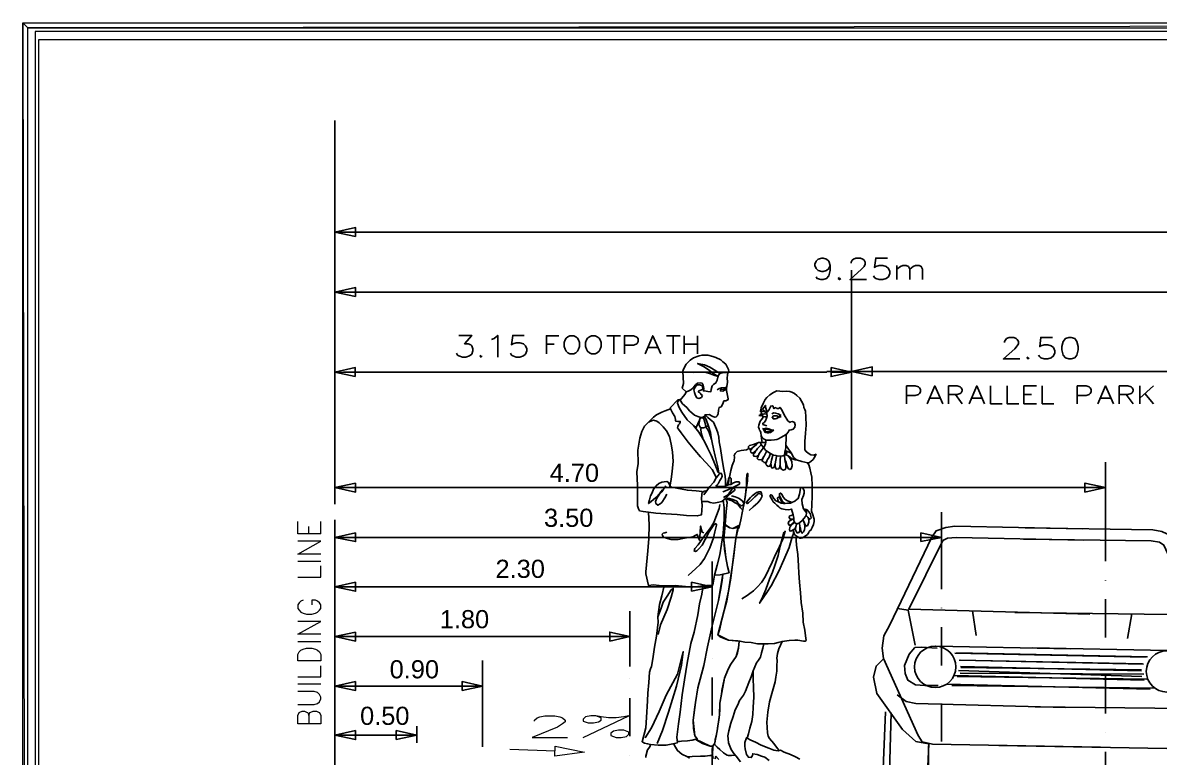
# Model space of a CAD drawing. Header units: inches. Extents: x 11 to 850, y 10 to 598.
# Drawn here: x 11.3 to 241.6, y 449.1 to 597.9 of the extents above; entities that cross this region are included whole.
import ezdxf

# ---------------------------------------------------------------- set-up
doc = ezdxf.new("R2010")
doc.units = ezdxf.units.IN
doc.header["$MEASUREMENT"] = 0
doc.layers.add('PDF_Geometry', color=7, linetype='Continuous')
doc.layers.add('PDF_Text', color=7, linetype='Continuous')
doc.styles.add('PDF Arial', font='arial.ttf')

msp = doc.modelspace()

# ---------------------------------------------------------------- linework, layer by layer
at = {"layer": 'PDF_Geometry', "lineweight": 0}
for points in [[(849.77, 597.95), (12.36, 596.91), (11.32, 597.95), (849.77, 597.95)], [(12.36, 596.91), (11.32, 597.95), (12.36, 11.19), (12.36, 596.91)], [(11.32, 597.95), (12.36, 11.19), (11.32, 10.15), (11.32, 597.95)], [(848.73, 596.91), (849.77, 597.95), (12.36, 596.91), (848.73, 596.91)], [(743.17, 150.35), (743.17, 596.19), (13.86, 596.19), (13.86, 12.88)], [(14.51, 304.11), (742.33, 304.11), (742.33, 594.5), (14.51, 594.5), (14.51, 304.11)], [(175.15, 528.1), (175.15, 527.19), (179.31, 527.19), (175.15, 528.1)], [(183.47, 528.23), (179.31, 527.32), (183.47, 527.32), (183.47, 528.23)], [(175.15, 527.19), (179.31, 527.19), (175.15, 526.28), (175.15, 527.19)], [(179.31, 527.32), (183.47, 527.32), (183.47, 526.41), (179.31, 527.32)], [(119.22, 451.42), (125.2, 450.19), (119.15, 449.4), (119.22, 451.42)]]:
    msp.add_lwpolyline(points, dxfattribs=at)
at = {"layer": 'PDF_Geometry', "lineweight": 25}
for points in [[(74.6, 543.77), (74.6, 578.11)], [(78.77, 554.63), (74.6, 555.54), (78.77, 556.45), (78.77, 554.63)], [(74.6, 555.54), (682.75, 555.54)], [(174.95, 548.78), (174.69, 548.19), (174.24, 547.74), (173.52, 547.54), (173.26, 547.54), (172.55, 547.74), (172.09, 548.19), (171.83, 548.78), (171.83, 549.04), (172.09, 549.62), (172.55, 550.08), (173.26, 550.28), (173.52, 550.28), (174.24, 550.08), (174.69, 549.62), (174.95, 548.78), (174.95, 547.74), (174.69, 546.7), (174.24, 546.11), (173.52, 545.92), (173.07, 545.92), (172.35, 546.11), (172.09, 546.5)], [(179.18, 549.23), (179.18, 549.43), (179.44, 549.82), (179.7, 550.08), (180.16, 550.28), (181.13, 550.28), (181.59, 550.08), (181.85, 549.82), (182.04, 549.43), (182.04, 549.04), (181.85, 548.58), (181.33, 548), (178.99, 545.92), (182.3, 545.92)], [(186.59, 550.28), (184.19, 550.28), (183.93, 548.39), (184.19, 548.58), (184.9, 548.78), (185.62, 548.78), (186.33, 548.58), (186.79, 548.19), (187.05, 547.54), (187.05, 547.15), (186.79, 546.5), (186.33, 546.11), (185.62, 545.92), (184.9, 545.92), (184.19, 546.11), (183.93, 546.31), (183.73, 546.7)], [(188.48, 545.92), (188.48, 548.78)], [(188.48, 548), (189.2, 548.58), (189.65, 548.78), (190.37, 548.78), (190.82, 548.58), (191.08, 548), (191.08, 545.92)], [(191.08, 548), (191.8, 548.58), (192.25, 548.78), (192.97, 548.78), (193.42, 548.58), (193.68, 548), (193.68, 545.92)], [(176.84, 546.31), (176.58, 546.11), (176.84, 545.92), (177.1, 546.11)], [(179.25, 547.8), (179.25, 507.48)], [(78.77, 542.47), (74.6, 543.38), (78.77, 544.29), (78.77, 542.47)], [(74.6, 500.39), (74.6, 543.77)], [(74.6, 543.38), (378.65, 543.38)], [(179.25, 542.28), (179.25, 518.99)], [(99.71, 534.6), (102.31, 534.6), (100.88, 532.91), (101.59, 532.91), (102.11, 532.72), (102.31, 532.52), (102.57, 531.87), (102.57, 531.48), (102.31, 530.83), (101.85, 530.44), (101.14, 530.18), (100.42, 530.18), (99.71, 530.44), (99.45, 530.63), (99.25, 531.02)], [(106.34, 533.76), (106.86, 533.95), (107.58, 534.6), (107.58, 530.18)], [(112.97, 534.6), (110.63, 534.6), (110.37, 532.72), (110.63, 532.91), (111.35, 533.11), (112.06, 533.11), (112.78, 532.91), (113.23, 532.52), (113.49, 531.87), (113.49, 531.48), (113.23, 530.83), (112.78, 530.44), (112.06, 530.18), (111.35, 530.18), (110.63, 530.44), (110.37, 530.63), (110.18, 531.02)], [(117.46, 530.89), (117.46, 534.54), (120, 534.54)], [(122.21, 534.54), (121.82, 534.34), (121.43, 534.02), (121.23, 533.69), (121.04, 533.17), (121.04, 532.33), (121.23, 531.81), (121.43, 531.41), (121.82, 531.09), (122.21, 530.89), (122.99, 530.89), (123.38, 531.09), (123.77, 531.41), (123.97, 531.81), (124.16, 532.33), (124.16, 533.17), (123.97, 533.69), (123.77, 534.02), (123.38, 534.34), (122.99, 534.54), (122.21, 534.54)], [(126.57, 534.54), (126.18, 534.34), (125.79, 534.02), (125.59, 533.69), (125.4, 533.17), (125.4, 532.33), (125.59, 531.81), (125.79, 531.41), (126.18, 531.09), (126.57, 530.89), (127.35, 530.89), (127.74, 531.09), (128.13, 531.41), (128.32, 531.81), (128.52, 532.33), (128.52, 533.17), (128.32, 533.69), (128.13, 534.02), (127.74, 534.34), (127.35, 534.54), (126.57, 534.54)], [(129.69, 534.54), (132.49, 534.54)], [(131.12, 534.54), (131.12, 530.89)], [(133.27, 530.89), (133.27, 534.54), (135.09, 534.54), (135.67, 534.34), (135.87, 534.21), (136.06, 533.89), (136.06, 533.37), (135.87, 532.98), (135.67, 532.85), (135.09, 532.65), (133.27, 532.65)], [(137.43, 530.89), (138.99, 534.54), (140.61, 530.89)], [(141.79, 534.54), (144.58, 534.54)], [(143.15, 534.54), (143.15, 530.89)], [(145.36, 530.89), (145.36, 534.54)], [(148.09, 534.54), (148.09, 530.89)], [(117.46, 532.85), (119.02, 532.85)], [(138.01, 532.13), (140.03, 532.13)], [(145.36, 532.85), (148.09, 532.85)], [(210.27, 533.17), (210.27, 533.37), (210.53, 533.76), (210.72, 533.95), (211.24, 534.21), (212.15, 534.21), (212.67, 533.95), (212.87, 533.76), (213.13, 533.37), (213.13, 532.91), (212.87, 532.52), (212.41, 531.87), (210.07, 529.85), (213.39, 529.85)], [(220.02, 534.21), (217.62, 534.21), (217.42, 532.33), (217.62, 532.52), (218.33, 532.72), (219.05, 532.72), (219.76, 532.52), (220.22, 532.13), (220.48, 531.48), (220.48, 531.09), (220.22, 530.44), (219.76, 530.05), (219.05, 529.85), (218.33, 529.85), (217.62, 530.05), (217.42, 530.24), (217.16, 530.63)], [(223.34, 534.21), (222.62, 533.95), (222.17, 533.37), (221.91, 532.33), (221.91, 531.67), (222.17, 530.63), (222.62, 530.05), (223.34, 529.85), (223.8, 529.85), (224.51, 530.05), (224.97, 530.63), (225.23, 531.67), (225.23, 532.33), (224.97, 533.37), (224.51, 533.95), (223.8, 534.21), (223.34, 534.21)], [(104.19, 530.63), (104, 530.44), (104.19, 530.18), (104.45, 530.44)], [(215.02, 530.24), (214.82, 530.05), (215.02, 529.85), (215.28, 530.05)], [(74.6, 525.69), (74.6, 529.07)], [(78.7, 526.28), (74.6, 527.19), (78.7, 528.1), (78.7, 526.28)], [(175.15, 528.1), (179.31, 527.19), (175.15, 526.28), (175.15, 528.1)], [(179.31, 525.69), (179.31, 529.14)], [(183.47, 526.41), (179.31, 527.32), (183.47, 528.23), (183.47, 526.41)], [(74.6, 525.5), (74.6, 525.37)], [(76.36, 527.19), (174.3, 527.19)], [(174.3, 527.32), (257.35, 527.32)], [(179.31, 525.5), (179.31, 525.37)], [(190.43, 520.75), (190.43, 524.39), (192.19, 524.39), (192.84, 524.2), (193.03, 524), (193.23, 523.68), (193.23, 523.16), (193.03, 522.83), (192.84, 522.63), (192.19, 522.44), (190.43, 522.44)], [(194.59, 520.75), (196.16, 524.39), (197.78, 520.75)], [(198.95, 520.75), (198.95, 524.39), (200.71, 524.39), (201.29, 524.2), (201.49, 524), (201.68, 523.68), (201.68, 523.35), (201.49, 522.96), (201.29, 522.83), (200.71, 522.63), (198.95, 522.63)], [(203.11, 520.75), (204.67, 524.39), (206.24, 520.75)], [(207.47, 524.39), (207.47, 520.75), (209.81, 520.75)], [(210.79, 524.39), (210.79, 520.75), (213.19, 520.75)], [(214.17, 520.75), (214.17, 524.39), (216.77, 524.39)], [(217.94, 524.39), (217.94, 520.75), (220.28, 520.75)], [(225.03, 520.75), (225.03, 524.39), (226.85, 524.39), (227.44, 524.2), (227.63, 524), (227.83, 523.68), (227.83, 523.16), (227.63, 522.83), (227.44, 522.63), (226.85, 522.44), (225.03, 522.44)], [(229.19, 520.75), (230.75, 524.39), (232.38, 520.75)], [(233.55, 520.75), (233.55, 524.39), (235.31, 524.39), (235.96, 524.2), (236.15, 524), (236.35, 523.68), (236.35, 523.35), (236.15, 522.96), (235.96, 522.83), (235.31, 522.63), (233.55, 522.63)], [(237.71, 520.75), (237.71, 524.39)], [(240.51, 524.39), (237.71, 521.92)], [(195.18, 521.92), (197.13, 521.92)], [(200.32, 522.63), (201.68, 520.75)], [(203.7, 521.92), (205.65, 521.92)], [(214.17, 522.63), (215.73, 522.63)], [(214.17, 520.75), (216.77, 520.75)], [(229.78, 521.92), (231.79, 521.92)], [(234.92, 522.63), (236.35, 520.75)], [(238.69, 522.83), (240.51, 520.75)], [(230.75, 508.91), (230.75, 497.66)], [(74.6, 502.41), (74.6, 506.31)], [(74.6, 501.69), (74.6, 505.6)], [(78.77, 504.69), (74.6, 503.77), (78.77, 502.86), (78.77, 504.69)], [(226.59, 502.86), (230.75, 503.77), (226.59, 504.69), (226.59, 502.86)], [(230.75, 502.15), (230.75, 505.6)], [(230.75, 505.6), (230.75, 505.6)], [(230.75, 503.77), (74.6, 503.77)], [(197.52, 498.83), (197.52, 487.65)], [(230.75, 497.66), (230.75, 488.88)], [(74.6, 497.27), (74.6, 334.49)], [(74.6, 491.68), (74.6, 495.52)], [(197.52, 492.13), (197.52, 495.52)], [(78.77, 494.6), (74.6, 493.69), (78.77, 492.85), (78.77, 494.6)], [(197.52, 493.69), (74.6, 493.69)], [(193.36, 492.85), (197.52, 493.69), (193.36, 494.6), (193.36, 492.85)], [(151.02, 488.82), (151.02, 477.57)], [(197.52, 487.65), (197.52, 483.22)], [(74.6, 481.6), (74.6, 485.5)], [(78.77, 484.59), (74.6, 483.68), (78.77, 482.77), (78.77, 484.59)], [(146.86, 482.77), (151.02, 483.68), (146.86, 484.59), (146.86, 482.77)], [(151.02, 482.05), (151.02, 485.5)], [(230.75, 485.04), (230.75, 484.98)], [(151.02, 483.68), (74.6, 483.68)], [(197.52, 479.39), (197.52, 479.32)], [(230.75, 481.14), (230.75, 473.4)], [(134.37, 478.74), (134.37, 467.55)], [(151.02, 477.57), (151.02, 473.01)], [(74.6, 471.58), (74.6, 475.42)], [(78.77, 474.51), (74.6, 473.6), (78.77, 472.69), (78.77, 474.51)], [(130.27, 472.69), (134.37, 473.6), (130.27, 474.51), (130.27, 472.69)], [(134.37, 472.04), (134.37, 475.42)], [(134.37, 475.42), (134.37, 475.42)], [(197.52, 475.48), (197.52, 467.74)], [(134.37, 473.6), (74.6, 473.6)], [(134.37, 473.01), (134.37, 468.85)], [(104.52, 468.72), (104.52, 457.47)], [(151.02, 469.18), (151.02, 469.18)], [(230.75, 469.57), (230.75, 469.57)], [(74.6, 461.5), (74.6, 465.4)], [(104.52, 461.96), (104.52, 465.4)], [(151.02, 465.27), (151.02, 457.6)], [(230.75, 465.66), (230.75, 457.99)], [(78.77, 464.49), (74.6, 463.58), (78.77, 462.67), (78.77, 464.49)], [(104.52, 463.58), (74.6, 463.58)], [(100.36, 462.67), (104.52, 463.58), (100.36, 464.49), (100.36, 462.67)], [(134.37, 465.01), (134.37, 465.01)], [(197.52, 463.91), (197.52, 463.91)], [(134.37, 461.11), (134.37, 453.44)], [(104.52, 460.27), (104.52, 451.29)], [(197.52, 460.01), (197.52, 452.33)], [(74.6, 451.62), (74.6, 455.45)], [(78.77, 454.54), (74.6, 453.63), (78.77, 452.72), (78.77, 454.54)], [(87.03, 452.72), (91.19, 453.63), (87.03, 454.54), (87.03, 452.72)], [(91.19, 452.07), (91.19, 455.45)], [(91.19, 455.45), (91.19, 455.45)], [(230.75, 454.09), (230.75, 454.09)], [(91.19, 453.63), (74.6, 453.63)], [(151.02, 453.7), (151.02, 453.7)], [(134.37, 449.53), (134.37, 449.53)], [(151.02, 449.86), (151.02, 442.12)], [(230.75, 450.25), (230.75, 442.51)]]:
    msp.add_lwpolyline(points, dxfattribs=at)
at = {"layer": 'PDF_Geometry', "color": 3, "lineweight": 0}
for points in [[(78.77, 556.45), (74.6, 555.54), (78.77, 555.54), (78.77, 556.45)], [(74.6, 555.54), (78.77, 555.54), (78.77, 554.63), (74.6, 555.54)], [(78.77, 544.29), (74.6, 543.38), (78.77, 543.38), (78.77, 544.29)], [(74.6, 543.38), (78.77, 543.38), (78.77, 542.47), (74.6, 543.38)], [(78.7, 528.1), (74.6, 527.19), (78.7, 527.19), (78.7, 528.1)], [(74.6, 527.19), (78.7, 527.19), (78.7, 526.28), (74.6, 527.19)], [(78.77, 504.69), (74.6, 503.77), (78.77, 503.77), (78.77, 504.69)], [(226.59, 504.69), (226.59, 503.77), (230.75, 503.77), (226.59, 504.69)], [(74.6, 503.77), (78.77, 503.77), (78.77, 502.86), (74.6, 503.77)], [(226.59, 503.77), (230.75, 503.77), (226.59, 502.86), (226.59, 503.77)], [(78.77, 494.6), (74.6, 493.69), (78.77, 493.69), (78.77, 494.6)], [(78.77, 492.85), (78.77, 492.85), (74.6, 493.69), (78.77, 492.85)], [(78.77, 492.85), (74.6, 493.69), (78.77, 493.69), (78.77, 492.85)], [(193.36, 494.6), (193.36, 493.69), (197.52, 493.69), (193.36, 494.6)], [(193.36, 493.69), (197.52, 493.69), (193.36, 492.85), (193.36, 493.69)], [(78.77, 484.59), (74.6, 483.68), (78.77, 483.68), (78.77, 484.59)], [(146.86, 484.59), (146.86, 483.68), (151.02, 483.68), (146.86, 484.59)], [(74.6, 483.68), (78.77, 483.68), (78.77, 482.77), (74.6, 483.68)], [(146.86, 483.68), (151.02, 483.68), (146.86, 482.77), (146.86, 483.68)], [(78.77, 474.51), (74.6, 473.6), (78.77, 473.6), (78.77, 474.51)], [(130.27, 474.51), (130.27, 473.6), (134.37, 473.6), (130.27, 474.51)], [(74.6, 473.6), (78.77, 473.6), (78.77, 472.69), (74.6, 473.6)], [(130.27, 473.6), (134.37, 473.6), (130.27, 472.69), (130.27, 473.6)], [(78.77, 464.49), (74.6, 463.58), (78.77, 463.58), (78.77, 464.49)], [(74.6, 463.58), (78.77, 463.58), (78.77, 462.67), (74.6, 463.58)], [(100.36, 464.49), (100.36, 463.58), (104.52, 463.58), (100.36, 464.49)], [(100.36, 463.58), (104.52, 463.58), (100.36, 462.67), (100.36, 463.58)], [(78.77, 454.54), (74.6, 453.63), (78.77, 453.63), (78.77, 454.54)], [(87.03, 454.54), (87.03, 453.63), (91.19, 453.63), (87.03, 454.54)], [(74.6, 453.63), (78.77, 453.63), (78.77, 452.72), (74.6, 453.63)], [(87.03, 453.63), (91.19, 453.63), (87.03, 452.72), (87.03, 453.63)]]:
    msp.add_lwpolyline(points, dxfattribs=at)
at = {"layer": 'PDF_Geometry', "color": 30, "lineweight": 25}
for points in [[(168.78, 448.75), (167.93, 449.21), (166.89, 449.73), (165.65, 450.19), (164.87, 450.58), (164.61, 450.51), (164.29, 450.9), (163.51, 451.94), (162.66, 452.92), (162.4, 453.44), (162.27, 454.09), (162.14, 456.23), (162.34, 458.31), (162.66, 460.4), (163.25, 462.54), (163.83, 464.43), (163.96, 465.34), (164.16, 466.57), (164.16, 467.68), (164.22, 468.72), (164.16, 469.24), (164.29, 470.15), (164.55, 471.13), (165.2, 472.62), (166.63, 472.82), (167.8, 472.88), (168.38, 472.88), (169.56, 472.69), (169.88, 472.69), (170.08, 472.82), (169.95, 473.73), (169.82, 474.9), (169.49, 476.52), (169.43, 478.35), (169.1, 480.49), (168.97, 482.44), (168.71, 484.59), (168.58, 486.41), (168.51, 487.91), (168.38, 490.25), (168.12, 492.13), (168.06, 493.11), (168.12, 493.95), (168.38, 493.82), (168.78, 493.56), (169.1, 493.56), (169.36, 493.63), (169.88, 493.95), (170.34, 494.28), (170.6, 494.67), (170.73, 494.93), (171.05, 495.12), (171.31, 495.71), (171.57, 496.3), (171.7, 496.88), (171.7, 497.4), (171.38, 498.44), (171.25, 498.83), (171.18, 499.03), (171.25, 500.2), (171.31, 502.08), (171.31, 504.16), (171.25, 505.92), (171.05, 506.77), (170.86, 507.68), (170.6, 508.39), (170.34, 508.78), (170.66, 508.78), (171.05, 509.04), (171.51, 509.5), (171.9, 510.15), (172.09, 510.54), (171.64, 510.34), (171.05, 510.41), (170.47, 510.73), (170.08, 511.06), (169.82, 511.45), (169.82, 511.84), (169.82, 513.14), (169.95, 514.77), (170.08, 516.39), (170.01, 518.02), (169.95, 519.25), (169.82, 519.58), (169.62, 520.03), (169.56, 520.55), (169.17, 521.27), (168.78, 521.92), (168.19, 522.44), (167.73, 522.83), (167.21, 523.09), (166.76, 523.22), (166.17, 523.29), (165.33, 523.22), (164.16, 523.35), (163.44, 523.03), (162.73, 522.57), (162.14, 522.05), (161.75, 521.59), (161.43, 520.94), (161.23, 520.49), (160.97, 520.03), (160.91, 519.45), (160.97, 519.12), (161.1, 518.67), (161.36, 518.02), (161.1, 517.63), (160.78, 517.24), (160.65, 516.85), (160.52, 516.39), (160.45, 516), (160.58, 515.68), (160.65, 515.42), (160.78, 515.29), (160.91, 514.96), (160.97, 514.25), (161.04, 513.73), (161.17, 512.94), (160.91, 512.94), (160.45, 512.88), (159.41, 512.49), (158.63, 512.29), (158.43, 512.1), (158.43, 511.9), (158.5, 511.71), (157.98, 511.45), (156.94, 511.32), (156.09, 511.06), (155.7, 510.67), (155.51, 510.28), (155.57, 510.02), (155.51, 509.17), (155.38, 508.91), (155.12, 508.26), (154.79, 507.22), (154.53, 505.86), (154.34, 505.53), (154.27, 505.08), (154.01, 504.23), (153.75, 504.16), (153.75, 505.21), (153.69, 506.12), (153.36, 507.81), (152.97, 509.89), (152.71, 511.71), (152.45, 513.07), (152.39, 513.99), (152.19, 514.9), (151.93, 515.61), (151.48, 516.59), (151.28, 517.04), (150.63, 517.56), (150.17, 517.95), (149.85, 518.28), (149.59, 518.34), (149.59, 518.54), (149.85, 518.54), (150.5, 518.6), (150.76, 518.41), (151.15, 518.15), (151.61, 518.02), (151.87, 518.08), (152.06, 518.34), (152.26, 518.73), (152.32, 519.45), (152.45, 519.97), (152.84, 520.16), (153.17, 520.75), (153.43, 521.33), (153.82, 521.33), (154.21, 521.53), (154.27, 521.79), (153.95, 523.42), (153.95, 523.87), (154.01, 524.26), (154.14, 525.11), (154.08, 526.02), (154.21, 527.12), (154.4, 527.12), (154.4, 527.32), (154.34, 527.71), (153.82, 528.75), (153.17, 529.27), (152.78, 529.66), (151.8, 530.11), (151.15, 530.31), (150.17, 530.57), (149.91, 530.63), (149.59, 530.63), (149, 530.63), (148.42, 530.44), (147.25, 530.05), (146.6, 529.59), (146.01, 529.07), (145.75, 528.81), (145.23, 527.77), (145.1, 527.38), (145.23, 524.85), (144.97, 523.94), (145.75, 523.16), (145.56, 522.7), (145.17, 522.24), (144.58, 521.46), (144.39, 521.59), (144, 521.46), (142.63, 519.97), (142.63, 519.71), (141.53, 519.32), (140.81, 519.06), (139.77, 518.54), (139.12, 518.02), (138.34, 517.24), (137.36, 516.2), (136.78, 515.16), (136.39, 513.79), (136, 511.38), (136.06, 508.65), (135.8, 506.96), (135.93, 504.23), (135.93, 501.76), (135.93, 500.07), (136.13, 499.48), (136.32, 499.09), (137.04, 498.96), (138.14, 498.77), (138.27, 496.23), (138.21, 493.43), (138.01, 490.96), (137.62, 486.74), (137.62, 486.28), (138.14, 483.94), (139.18, 484.07), (140.29, 483.94), (141.33, 483.87), (140.87, 481.86), (140.35, 480.1), (140.03, 477.57), (140.09, 476.52), (139.77, 473.66), (139.38, 471.45), (138.99, 469.11), (138.73, 467.55), (138.53, 467.03), (138.34, 466.38), (138.21, 464.3), (138.01, 462.15), (137.95, 460.59), (137.75, 457.21), (137.62, 455.13), (136.84, 452.27), (137.36, 452.01), (137.95, 451.88), (138.53, 451.75), (138.4, 451.29), (137.95, 450.64), (137.62, 449.34), (137.62, 449.08)], [(137.62, 449.08), (137.62, 449.34), (137.95, 450.64), (138.4, 451.29), (138.53, 451.75), (137.95, 451.88), (137.36, 452.01), (136.84, 452.27), (137.62, 455.13), (137.75, 457.21), (137.95, 460.59), (138.01, 462.15), (138.21, 464.3), (138.34, 466.38), (138.53, 467.03), (138.73, 467.55), (138.99, 469.11), (139.38, 471.45), (139.77, 473.66), (140.09, 476.52), (140.03, 477.57), (140.35, 480.1), (140.87, 481.86), (141.33, 483.87), (140.29, 483.94), (139.18, 484.07), (138.14, 483.94), (137.62, 486.28), (137.62, 486.74), (138.01, 490.96), (138.21, 493.43), (138.27, 496.23), (138.14, 498.77), (137.04, 498.96), (136.32, 499.09), (136.13, 499.48), (135.93, 500.07), (135.93, 501.76), (135.93, 504.23), (135.8, 506.96), (136.06, 508.65), (136, 511.38), (136.39, 513.79), (136.78, 515.16), (137.36, 516.2), (138.34, 517.24), (139.12, 518.02), (139.77, 518.54), (140.81, 519.06), (141.53, 519.32), (142.63, 519.71), (142.63, 519.97), (144, 521.46), (144.39, 521.59), (144.58, 521.46), (145.17, 522.24), (145.56, 522.7), (145.75, 523.16), (144.97, 523.94), (145.23, 524.85), (145.1, 527.38), (145.23, 527.77), (145.75, 528.81), (146.01, 529.07), (146.6, 529.59), (147.25, 530.05), (148.42, 530.44), (149, 530.63), (149.59, 530.63), (149.91, 530.63), (150.17, 530.57), (151.15, 530.31), (151.8, 530.11), (152.78, 529.66), (153.17, 529.27), (153.82, 528.75), (154.34, 527.71), (154.4, 527.32), (154.4, 527.12), (154.21, 527.12), (154.08, 526.02), (154.14, 525.11), (154.01, 524.26), (153.95, 523.87), (153.95, 523.42), (154.27, 521.79), (154.21, 521.53), (153.82, 521.33), (153.43, 521.33), (153.17, 520.75), (152.84, 520.16), (152.45, 519.97), (152.32, 519.45), (152.26, 518.73), (152.06, 518.34), (151.87, 518.08), (151.61, 518.02), (151.15, 518.15), (150.76, 518.41), (150.5, 518.6), (149.85, 518.54), (149.59, 518.54), (149.59, 518.34), (149.85, 518.28), (150.17, 517.95), (150.63, 517.56), (151.28, 517.04), (151.48, 516.59), (151.93, 515.61), (152.19, 514.9), (152.39, 513.99), (152.45, 513.07), (152.71, 511.71), (152.97, 509.89), (153.36, 507.81), (153.69, 506.12), (153.75, 505.21), (153.75, 504.16), (154.01, 504.23), (154.27, 505.08), (154.34, 505.53), (154.53, 505.86), (154.79, 507.22), (155.12, 508.26), (155.38, 508.91), (155.51, 509.17), (155.57, 510.02), (155.51, 510.28), (155.7, 510.67), (156.09, 511.06), (156.94, 511.32), (157.98, 511.45), (158.5, 511.71), (158.43, 511.9), (158.43, 512.1), (158.63, 512.29), (159.41, 512.49), (160.45, 512.88), (160.91, 512.94), (161.17, 512.94), (161.04, 513.73), (160.97, 514.25), (160.91, 514.96), (160.78, 515.29), (160.65, 515.42), (160.58, 515.68), (160.45, 516), (160.52, 516.39), (160.65, 516.85), (160.78, 517.24), (161.1, 517.63), (161.36, 518.02), (161.1, 518.67), (160.97, 519.12), (160.91, 519.45), (160.97, 520.03)], [(152.58, 526.86), (151.8, 527.45), (150.57, 528.16), (149.46, 528.62), (148.09, 528.94), (149.39, 528.23), (150.5, 527.51), (151.61, 526.67), (152.26, 526.28), (151.41, 526.54), (150.7, 526.8), (149.85, 527.06), (147.9, 527.19), (147.25, 527.12)], [(154.21, 527.12), (153.3, 527.12), (152.58, 526.86), (152.26, 526.41), (152.06, 525.56), (151.8, 524.98), (151.28, 524.65), (151.02, 524.39), (150.83, 523.68), (150.76, 523.16), (150.17, 523.22), (149.52, 523.35), (149.26, 523.35), (149.33, 523.87), (149.2, 524.52), (149, 524.91), (148.61, 524.98), (148.09, 524.91), (147.64, 524.59), (147.18, 524), (146.73, 523.55), (146.21, 523.29), (145.75, 523.16)], [(149.07, 522.44), (148.87, 522.05), (148.35, 521.85), (147.96, 521.98), (147.64, 522.44), (147.44, 523.03), (147.31, 523.61), (147.57, 524.13), (147.96, 524.59), (148.55, 524.59), (149, 524.39), (149.13, 523.87), (149.13, 523.74), (149, 523.68), (148.74, 523.48), (148.35, 523.35), (148.29, 523.22), (148.29, 523.09), (148.42, 523.09), (148.61, 522.9), (148.81, 522.63), (149.07, 522.44)], [(154.01, 524.07), (153.69, 524.07), (152.91, 524), (152.45, 523.87), (152.06, 523.61)], [(152.65, 523.61), (152.78, 523.68), (153.36, 523.74), (153.75, 523.74)], [(153.95, 523.74), (153.56, 523.48), (153.23, 523.29), (152.71, 523.35), (152.71, 523.61)], [(160.97, 520.03), (161.23, 520.49), (161.43, 520.94), (161.75, 521.59), (162.14, 522.05), (162.73, 522.57), (163.44, 523.03), (164.16, 523.35), (165.33, 523.22), (166.17, 523.29), (166.76, 523.22), (167.21, 523.09), (167.73, 522.83), (168.19, 522.44), (168.78, 521.92), (169.17, 521.27), (169.56, 520.55), (169.62, 520.03), (169.82, 519.58), (169.95, 519.25), (170.01, 518.02), (170.08, 516.39), (169.95, 514.77), (169.82, 513.14), (169.82, 511.84), (169.82, 511.45), (170.08, 511.06), (170.47, 510.73), (171.05, 510.41), (171.64, 510.34), (172.09, 510.54), (171.9, 510.15), (171.51, 509.5), (171.05, 509.04), (170.66, 508.78), (170.34, 508.78), (170.6, 508.39), (170.86, 507.68), (171.05, 506.77), (171.25, 505.92), (171.31, 504.16), (171.31, 502.08), (171.25, 500.2), (171.18, 499.03), (171.25, 498.83), (171.38, 498.44), (171.7, 497.4), (171.7, 496.88), (171.57, 496.3), (171.31, 495.71), (171.05, 495.12), (170.73, 494.93), (170.6, 494.67), (170.34, 494.28), (169.88, 493.95), (169.36, 493.63), (169.1, 493.56), (168.78, 493.56), (168.38, 493.82), (168.12, 493.95), (168.06, 493.11), (168.12, 492.13), (168.38, 490.25), (168.51, 487.91), (168.58, 486.41), (168.71, 484.59), (168.97, 482.44), (169.1, 480.49), (169.43, 478.35), (169.49, 476.52), (169.82, 474.9), (169.95, 473.73), (170.08, 472.82), (169.88, 472.69), (169.56, 472.69), (168.38, 472.88), (167.8, 472.88), (166.63, 472.82), (165.2, 472.62), (164.55, 471.13), (164.29, 470.15), (164.16, 469.24), (164.22, 468.72), (164.16, 467.68), (164.16, 466.57), (163.96, 465.34), (163.83, 464.43), (163.25, 462.54), (162.66, 460.4), (162.34, 458.31), (162.14, 456.23), (162.27, 454.09), (162.4, 453.44), (162.66, 452.92), (163.51, 451.94), (164.29, 450.9), (164.61, 450.51), (164.87, 450.58), (165.65, 450.19), (166.89, 449.73), (167.93, 449.21), (168.78, 448.75)], [(144.39, 521.59), (144.06, 521.2), (144, 520.88), (144.32, 519.97), (144.91, 519.06), (145.95, 517.5), (147.25, 516.33), (148.35, 515.03), (149.52, 513.14), (150.11, 511.84), (150.83, 510.34), (151.35, 509.04), (151.93, 507.68), (152.26, 506.83)], [(144.58, 521.46), (145.04, 520.75), (145.88, 520.03), (146.47, 519.32), (147.44, 518.47), (148.16, 518.15), (148.74, 517.95), (149.13, 518.02), (149.59, 518.34)], [(142.63, 519.71), (143.02, 518.93), (143.48, 518.15), (143.61, 517.56), (143.61, 517.37), (143.67, 517.24), (144.06, 517.17), (144.32, 517.17), (144.58, 517.17), (144.58, 516.98), (144.45, 516.72), (144.19, 516.46), (144.06, 516.13), (144, 515.87), (144.19, 515.61), (144.78, 514.9), (146.21, 513.01), (147.51, 511.38), (148.68, 510.02), (149.91, 508.72), (151.02, 507.42), (151.87, 505.86)], [(161.17, 518.47), (160.91, 518.34), (160.52, 518.41)], [(161.3, 518.6), (160.97, 518.47), (160.65, 518.6)], [(160.71, 519.25), (161.1, 519.25), (161.49, 519.19), (161.82, 519.06), (161.95, 518.99)], [(161.36, 518.67), (161.04, 518.54), (160.71, 518.67)], [(160.97, 514.25), (161.17, 513.92), (161.36, 513.73), (161.56, 513.59), (161.82, 513.46), (161.95, 513.4), (162.53, 513.4), (162.99, 513.4), (163.7, 513.46), (164.16, 513.53), (164.48, 513.66), (164.94, 513.92), (165.59, 514.25), (166.11, 514.57), (166.43, 515.03), (166.63, 515.42), (166.76, 515.42), (167.08, 515.48), (167.47, 515.61), (167.8, 516), (167.86, 516.46), (167.73, 516.98), (167.34, 517.17), (166.95, 517.11), (166.82, 516.98), (166.63, 517.11), (166.37, 517.3), (165.65, 518.54), (165.2, 519.38), (164.81, 520.03), (164.48, 519.77), (164.16, 519.77), (163.96, 519.97), (163.57, 519.77), (163.31, 520.36), (162.92, 520.29), (162.53, 519.45), (162.21, 519.06), (162.08, 519.45), (161.88, 520.1), (161.88, 520.42), (161.49, 520.03), (161.23, 519.58), (160.91, 519.45)], [(162.14, 518.54), (162.08, 518.67), (161.62, 518.73), (161.36, 518.67), (161.17, 518.47)], [(161.23, 518.34), (161.36, 518.21), (161.75, 518.08), (162.08, 518.08), (162.14, 518.21)], [(161.36, 519.45), (161.88, 519.19), (162.14, 518.8), (162.21, 518.34), (162.08, 517.82), (161.82, 517.3), (161.56, 516.98), (161.3, 516.78), (161.3, 516.59), (161.49, 516.46), (162.14, 516.26)], [(163.12, 518.73), (163.51, 518.93), (163.9, 518.86), (164.42, 518.73), (165, 518.41)], [(163.18, 517.95), (163.44, 518.28), (163.9, 518.34), (164.16, 518.28), (164.61, 517.82)], [(164.16, 518.28), (164.48, 518.21), (164.81, 518.28)], [(138.14, 498.77), (139.64, 498.57), (141.66, 498.44), (143.93, 498.31), (145.82, 498.12), (148.03, 498.05), (148.87, 498.25), (149, 500.13), (148.87, 501.56), (149, 502.99), (147.77, 503.12), (146.01, 503.25), (142.83, 503.84), (142.44, 503.97), (142.7, 505.4), (142.96, 507.09), (143.15, 509.04), (143.02, 510.99), (142.76, 512.55), (142.37, 514.12), (141.79, 515.29), (141.13, 516.07), (140.29, 516.91), (139.83, 517.24), (139.18, 517.43), (138.4, 517.17), (138.21, 517.04)], [(148.68, 518.02), (148.48, 517.43), (147.83, 515.94), (147.38, 516.2)], [(149.2, 517.89), (148.87, 517.89), (148.61, 517.89), (148.35, 516.59), (148.68, 515.87), (149.39, 515.87), (149.78, 516.2)], [(148.81, 515.94), (148.74, 515.48), (148.87, 514.57), (149.13, 513.79)], [(149.13, 518.02), (149.39, 517.5), (149.78, 516.26), (149.91, 516.07), (150.24, 516.26)], [(149.26, 518.15), (149.59, 517.95), (149.91, 517.37), (150.3, 516.2), (150.7, 514.96), (150.83, 513.92), (151.02, 512.88), (151.28, 511.64), (151.67, 510.15), (152.19, 508), (152.39, 506.77)], [(149.65, 516.13), (150.11, 515.61), (150.44, 514.96), (150.7, 514.12), (150.83, 513.59)], [(164.35, 518.02), (164.16, 517.76), (163.83, 517.69), (163.44, 517.69), (163.18, 518.02)], [(164.22, 518.21), (164.55, 518.08), (164.87, 518.21)], [(164.29, 518.08), (164.61, 518.02), (165, 518.08)], [(161.3, 515.74), (161.3, 515.74), (161.56, 515.68), (162.01, 515.81), (162.53, 515.68), (162.99, 515.48), (163.38, 515.42), (163.51, 515.48)], [(163.44, 515.42), (163.05, 515.09), (162.86, 514.96), (162.53, 514.9), (162.21, 514.9), (161.95, 514.96), (161.75, 515.03), (161.62, 515.09), (161.56, 515.35), (161.36, 515.61)], [(161.62, 515.55), (161.75, 515.61), (161.95, 515.61), (162.27, 515.55), (162.6, 515.48), (162.79, 515.42), (162.99, 515.35), (162.79, 515.16), (162.47, 515.09), (162.27, 515.09), (162.01, 515.09), (161.82, 515.22), (161.62, 515.55)], [(166.04, 514.51), (166.04, 513.46), (165.98, 512.68), (165.98, 511.84), (165.78, 510.99), (165.72, 510.28)], [(158.5, 511.71), (158.63, 511.58), (158.82, 511.58), (159.28, 511.9)], [(160.45, 512.88), (160, 512.49), (159.28, 511.9), (158.89, 511.45), (158.82, 511.19), (158.89, 510.93), (159.15, 510.73), (159.48, 510.86), (159.93, 511.32), (160.26, 511.71), (160.91, 512.36)], [(159.8, 511.19), (159.67, 510.8), (159.41, 510.54), (159.41, 510.34), (159.48, 510.15), (159.74, 510.08), (160.13, 510.15), (160.45, 510.34), (160.65, 510.73), (160.97, 511.25), (161.36, 511.77)], [(160.91, 512.81), (161.17, 512.94), (161.3, 512.94), (161.62, 512.88), (161.88, 512.81)], [(160.91, 512.81), (160.91, 512.55), (161.43, 511.9), (161.88, 511.38), (162.53, 510.86), (163.44, 510.34), (163.96, 510.28), (164.48, 510.15), (165.33, 510.21), (165.98, 510.41), (166.17, 510.86), (165.98, 511.19), (165.85, 511.25)], [(161.49, 511.84), (161.82, 512.62), (161.95, 512.94), (161.95, 513.4)], [(170.34, 508.78), (169.82, 508.91), (169.23, 509.04), (168.12, 509.43), (167.54, 509.89), (167.15, 510.73), (166.5, 511.58), (165.98, 512.36)], [(160.58, 510.67), (160.39, 510.15), (160.19, 509.69), (160.39, 509.5), (160.71, 509.37), (161.04, 509.5), (161.3, 509.76), (161.56, 510.15), (161.82, 510.67), (162.08, 511.06)], [(161.43, 510.02), (161.3, 509.63), (161.17, 509.43), (161.17, 509.17), (161.36, 509.04), (161.56, 508.85), (161.88, 508.85), (162.08, 509.04), (162.27, 509.5), (162.6, 509.95), (162.79, 510.54)], [(162.21, 509.3), (162.14, 509.04), (161.95, 508.65), (162.01, 508.39), (162.4, 508.07), (162.73, 508.13), (162.92, 508.59), (163.05, 509.3), (163.31, 510.34)], [(162.92, 508.65), (162.99, 508.33), (162.99, 508), (163.18, 507.74), (163.51, 507.87), (163.7, 508.13), (163.83, 508.59), (163.96, 509.3), (164.09, 510.08)], [(163.83, 508.65), (163.83, 508.26), (163.9, 507.81), (164.09, 507.48), (164.55, 507.55), (164.74, 508), (164.81, 508.59), (164.81, 509.37), (164.87, 510.02)], [(164.81, 508.52), (164.81, 508.13), (165, 507.55), (165.46, 507.29), (165.85, 507.42), (165.98, 507.74), (165.98, 508.65), (165.85, 509.04), (165.72, 510.15)], [(165.78, 509.5), (166.04, 508.85), (166.17, 508.26), (166.43, 507.61), (166.76, 507.42), (167.08, 507.55), (167.28, 508.2), (167.21, 508.98), (166.89, 509.63), (166.43, 510.21), (166.04, 510.41)], [(165.98, 511.19), (166.3, 511.12), (166.89, 510.8), (167.15, 510.73)], [(166.43, 510.21), (166.89, 509.89), (167.28, 509.63), (167.86, 509.37), (168.12, 509.43)], [(142.57, 503.9), (142.37, 504.42), (142.11, 504.88), (141.85, 505.01), (141.33, 504.95), (140.81, 504.88), (140.22, 504.62), (139.7, 504.16), (139.18, 503.45), (138.86, 502.73), (138.53, 502.08), (138.34, 501.3), (138.14, 500.52), (138.66, 500.98), (139.64, 501.76), (140.42, 502.67), (141, 503.32)], [(149.33, 502.34), (150.11, 503.32), (150.57, 504.03), (151.35, 504.88), (151.87, 505.73), (152.32, 506.31), (152.45, 506.57), (152.84, 506.7), (152.97, 506.44), (153.1, 506.12), (152.97, 505.92), (152.84, 505.6), (152.58, 505.21), (152.26, 504.55), (151.93, 504.23), (151.8, 504.1), (152, 504.1), (152.32, 504.03), (152.84, 503.97), (153.49, 504.03), (154.34, 504.36)], [(154.34, 504.36), (154.79, 504.42), (155.38, 504.75), (155.9, 504.95), (156.22, 504.95), (156.48, 504.95), (156.61, 504.75), (156.55, 504.49), (156.16, 504.29), (155.64, 503.97), (154.86, 503.64), (154.08, 503.25), (153.17, 502.93)], [(154.21, 504.29), (154.34, 504.69), (154.4, 505.21), (154.4, 505.53), (154.53, 505.79), (154.73, 505.73), (154.86, 505.6), (154.92, 505.4), (154.92, 505.08), (154.86, 504.62), (154.79, 504.49)], [(156.42, 495.52), (156.87, 497.27), (157.2, 499.03), (157.59, 500.98), (157.91, 503.32), (158.17, 505.14), (158.24, 506.64), (158.17, 506.64), (158.04, 506.31), (157.98, 505.4), (157.98, 504.23), (157.85, 503.06), (157.72, 501.63)], [(141.85, 502.41), (141.46, 501.69), (140.87, 500.78), (140.48, 500.46), (140.03, 500.2), (139.64, 500.52), (139.57, 500.98), (139.83, 501.63), (140.35, 502.41), (140.81, 502.93), (141.33, 503.64), (141.66, 504.16)], [(155.25, 503.58), (155.51, 503.64), (155.64, 503.32), (155.57, 503.19), (155.31, 502.99), (154.6, 502.47), (153.82, 501.63), (152.97, 500.98), (152.06, 500.78), (151.35, 500.65), (150.63, 500.78), (150.17, 500.98), (149.26, 500.98), (148.94, 500.91)], [(149, 502.73), (149.07, 502.8), (149.39, 503.06), (150.04, 503.19)], [(155.57, 503.9), (155.51, 503.84), (155.05, 503.38), (154.47, 502.67), (154.01, 502.15), (153.36, 501.76)], [(158.56, 499.16), (159.34, 499.87), (160.32, 500.72), (160.84, 501.37), (161.17, 502.02), (161.04, 502.41), (160.39, 502.6), (160.13, 502.28), (159.67, 501.89), (159.02, 501.24), (158.37, 500.72), (158.11, 500.52), (157.91, 500.72), (157.98, 500.85), (158.37, 501.3), (158.82, 501.76), (159.15, 502.08), (159.67, 502.54), (160, 502.8), (160.52, 502.93), (160.91, 502.93), (161.04, 502.67), (161.1, 502.54)], [(167.21, 500.78), (166.89, 500.65), (166.3, 500.59), (165.85, 500.52), (165.52, 500.52), (165, 500.59), (164.48, 500.91), (163.96, 501.11), (163.57, 501.56), (163.12, 502.21), (162.92, 502.34), (162.79, 502.21), (162.79, 501.95), (162.99, 501.63), (163.18, 501.3), (163.38, 500.91), (163.77, 500.59), (164.16, 500.2), (164.55, 499.87), (164.81, 499.61), (165.13, 499.48), (165.85, 499.35), (166.56, 499.29), (167.15, 499.42), (167.47, 498.25), (167.6, 497.6), (167.6, 497.08), (167.67, 496.88), (167.86, 496.56), (168.25, 496.43), (168.71, 496.62), (169.3, 497.08), (169.69, 497.6), (170.08, 498.12), (170.14, 498.64), (169.56, 499.48), (169.3, 500.46), (169.23, 501.37), (169.56, 502.15), (169.69, 502.67), (169.69, 503.19), (169.36, 503.77), (169.17, 503.77), (168.97, 503.58), (168.71, 502.47), (168.45, 501.56), (168.25, 501.43), (167.8, 501.04), (167.21, 500.78), (166.89, 500.91), (166.3, 501.11), (165.78, 501.43), (165.39, 501.95), (165.13, 502.47), (164.87, 502.67), (164.68, 502.54), (164.68, 502.15), (164.87, 501.76), (165.07, 501.37), (165.26, 501.11), (165.85, 500.52)], [(141.33, 483.87), (143.54, 483.94), (147.05, 483.61), (149.2, 483.87), (149.98, 483.94), (151.15, 484), (151.54, 486.02), (152.06, 488.04), (152.58, 490.18), (153.3, 494.47), (153.49, 497.4), (153.49, 499.74), (153.3, 501.24)], [(146.21, 485.95), (147.7, 487.39), (148.61, 488.17), (149.52, 489.4), (150.57, 491.55), (151.28, 493.63), (151.61, 494.8), (151.93, 496.17), (151.93, 496.36), (151.8, 496.49), (151.41, 496.23), (151.09, 495.84), (150.44, 494.8), (149.65, 493.24), (149, 492.13), (148.29, 491.29), (147.9, 490.96), (147.64, 490.83), (147.38, 490.96), (147.51, 491.42), (148.22, 492.2), (149.65, 494.21), (150.76, 495.71), (151.41, 496.69), (152.45, 499.55), (152.58, 500.33)], [(151.54, 486.02), (152.65, 486.08), (153.3, 486.21), (154.47, 486.54), (154.14, 487.78), (153.82, 489.6), (153.56, 491.29), (153.43, 493.17), (153.56, 494.8), (153.75, 497.14), (153.88, 498.96), (154.08, 500.78), (153.82, 501.63)], [(154.99, 502.08), (155.7, 501.89), (156.35, 501.63), (156.74, 501.43), (157.13, 501.11), (157.39, 500.78), (157.46, 500.72), (157.39, 500.39), (157.07, 500.07), (156.87, 500.13), (156.22, 500.72), (156.03, 501.04), (155.25, 501.37), (154.53, 501.56), (154.21, 501.63), (154.08, 501.5), (154.6, 501.24), (155.12, 501.11), (155.57, 500.78), (156.22, 500.39), (156.81, 499.68), (157.2, 499.29)], [(165.46, 500.52), (165.07, 500.98), (164.87, 501.43), (164.61, 501.82), (164.48, 501.82), (164.29, 501.69), (164.35, 501.24), (164.42, 501.04), (164.55, 500.85)], [(166.69, 498.05), (166.63, 497.73), (166.82, 497.4), (167.54, 497.47), (167.15, 497.27), (166.63, 496.95), (166.43, 496.62), (166.56, 496.23), (166.82, 496.1), (167.34, 496.49), (167.6, 496.69), (167.34, 496.36), (166.76, 495.78), (166.69, 495.19), (166.82, 494.93), (167.15, 494.99), (167.47, 495.19), (167.8, 495.45), (167.99, 495.78), (168.12, 496.36), (168.12, 496.43), (167.99, 495.91), (167.93, 495.45), (167.93, 495.12), (168.25, 494.6), (168.51, 494.6), (168.78, 494.93), (168.78, 495.58), (168.84, 495.84), (168.71, 496.62), (168.84, 495.84), (168.91, 495.58), (169.04, 494.93), (169.3, 494.54), (169.56, 494.8), (169.75, 495.19), (169.82, 495.78), (169.75, 496.56), (169.62, 496.88), (169.43, 497.34), (169.75, 496.49), (170.08, 495.97), (170.34, 496.04), (170.47, 496.36), (170.66, 496.75), (170.66, 497.21), (170.47, 497.73), (170.08, 498.12), (170.6, 497.53), (170.92, 497.4), (171.12, 497.6), (171.05, 497.99), (170.92, 498.51), (170.53, 498.9), (170.27, 499.29), (169.88, 499.42), (169.69, 499.35)], [(166.69, 498.05), (167.08, 498.12), (167.41, 498.25)], [(170.14, 498.64), (170.08, 499.09), (170.01, 499.29), (169.88, 499.42)], [(149.33, 494.6), (149, 494.73), (148.68, 495.97), (148.61, 494.67), (148.48, 493.11), (148.29, 493.63), (148.03, 494.28), (147.57, 494.08), (147.12, 493.82), (145.43, 493.56), (144.13, 493.24), (142.76, 493.24), (141.98, 493.43), (141.2, 493.76), (141, 494.08), (140.94, 494.34), (141.13, 494.54), (141.46, 494.6), (141.85, 494.73)], [(146.47, 448.95), (146.01, 449.21), (146.99, 449.27), (148.68, 449.34), (149.65, 449.4), (150.57, 449.47), (150.83, 449.53), (151.09, 449.6), (151.15, 451.36), (150.63, 451.36), (147.64, 452.79), (148.03, 452.85), (147.51, 453.5), (147.18, 456.69), (147.64, 460.27), (148.16, 463.19), (149.33, 467.74), (150.11, 471.52), (151.02, 475.74), (151.8, 478.74), (152.32, 480.88), (153.23, 486.21), (154.47, 486.54), (154.14, 487.78), (153.82, 489.6), (153.43, 493.17), (153.56, 494.8), (153.49, 496.43), (154.6, 495.65), (155.25, 495.52), (156.42, 496.1), (155.83, 493.43), (155.12, 487.65), (154.34, 482.77), (153.49, 478.87), (152.19, 473.92), (154.34, 472.88), (156.48, 472.69), (156.35, 471.26), (155.9, 469.57), (154.79, 468), (154.27, 466.96), (153.56, 465.14), (152.58, 460.07), (152.52, 457.73), (152.06, 454.48), (151.54, 451.81), (151.15, 451.36), (151.09, 449.6), (151.22, 448.88)], [(165.2, 472.62), (164.42, 472.36), (163.64, 472.17), (162.4, 472.1), (161.43, 472.1), (160.26, 472.1), (158.95, 472.36), (157.65, 472.49), (156.68, 472.69), (156.22, 472.75), (154.34, 472.88), (153.49, 473.21), (152.65, 473.53), (152.19, 473.92), (152.58, 475.16), (152.97, 477.04), (153.49, 478.87), (154.01, 480.82), (154.34, 482.77), (154.79, 485.43), (155.12, 487.65), (155.44, 489.99), (155.64, 491.87), (155.83, 493.43), (156.09, 494.99), (156.42, 496.1), (155.96, 495.65), (155.25, 495.52), (154.6, 495.65), (153.88, 496.04), (153.49, 496.43)], [(167.67, 494.86), (167.21, 493.5), (166.63, 491.61), (165.59, 489.14), (164.55, 486.87), (162.99, 483.87), (162.14, 482.51), (160.65, 480.36), (161.1, 481.27), (161.95, 483.16), (162.66, 485.24), (163.25, 486.67), (163.77, 487.97), (164.42, 489.99), (164.81, 491.94), (165.59, 494.67), (165.85, 494.93), (165.33, 493.3), (164.68, 491.87), (163.7, 489.73), (163.18, 488.69), (161.75, 485.69), (161.04, 484.52), (160.13, 483.61), (159.41, 482.83), (158.69, 482.31), (158.11, 481.92), (157.07, 481.21)], [(168.12, 493.95), (167.8, 494.21), (167.6, 494.6), (167.47, 495.06)], [(144, 452.4), (144.39, 452.33), (144.84, 452.4), (146.01, 452.46), (146.99, 452.59), (148.03, 452.85), (147.51, 453.5), (147.25, 455), (147.18, 456.69), (147.44, 458.83), (147.64, 460.27), (148.16, 463.19), (149.33, 467.74), (150.11, 471.52), (151.02, 475.74), (151.8, 478.74), (152.32, 480.88), (152.78, 483.35), (153.04, 484.98), (153.23, 486.21)], [(138.53, 451.75), (140.09, 451.62), (141.72, 451.62), (142.76, 451.81), (144, 452.07), (143.87, 453.24), (144.19, 455.91), (144.58, 458.31), (144.97, 461.76), (145.43, 464.82), (145.95, 468.2), (146.73, 472.17), (147.38, 474.51), (148.16, 478.02), (148.48, 480.23), (148.94, 482.18), (149.2, 483.87)], [(140.03, 477.57), (140.68, 479.32), (141.13, 480.56), (141.92, 481.79), (142.76, 483.03), (143.15, 483.35), (143.15, 483.03), (142.7, 481.6), (141.92, 479.06), (140.55, 476), (140.09, 473.99)], [(156.48, 472.69), (156.35, 471.26), (156.16, 470.28), (155.9, 469.57), (155.44, 468.85), (154.79, 468), (154.27, 466.96), (153.56, 465.14), (153.3, 463.97), (152.97, 462.67), (152.91, 461.89), (152.58, 460.07), (152.58, 458.9), (152.52, 457.73), (152.39, 456.69), (152.19, 455.52), (152.06, 454.48), (151.87, 453.44), (151.67, 452.72), (151.67, 452.4), (151.54, 451.81), (151.41, 451.81), (151.15, 451.36), (151.02, 450.84), (151.02, 450.32), (151.09, 449.6)], [(139.9, 451.94), (141, 454.54), (142.18, 458.25), (143.8, 463.52), (144.84, 467.81), (145.17, 470.54), (144, 465.99), (141.72, 461.7), (140.29, 458.44), (138.73, 455.13), (137.43, 453.11)], [(159.34, 466.64), (160, 468.26), (160.45, 468.79), (160.84, 469.44), (161.04, 470.28), (161.3, 471.26), (161.43, 471.84), (161.43, 472.1)], [(156.81, 448.23), (155.9, 449.4), (155.44, 449.92), (154.92, 450.71), (154.6, 451.42), (154.34, 452.07), (154.27, 452.85), (154.21, 453.5), (154.4, 454.48), (154.79, 456.04), (155.31, 457.4), (155.7, 458.77), (156.22, 459.75), (156.61, 460.66), (157.39, 461.7), (157.78, 462.54), (158.5, 464.3), (158.95, 465.47), (159.34, 466.64), (159.34, 465.01), (159.41, 463.26), (159.48, 461.31), (159.34, 459.29), (159.28, 457.79), (159.08, 456.36), (158.69, 455.06), (158.37, 453.89), (158.11, 452.98), (157.98, 453.11), (157.65, 452.14), (157.65, 451.42), (157.72, 450.84), (157.98, 449.73), (158.37, 449.14), (158.95, 449.08), (159.21, 449.53), (159.28, 449.86), (160.19, 449.73), (161.04, 449.4), (161.69, 449.14), (162.6, 448.49)], [(162.6, 448.49), (161.69, 449.14), (161.04, 449.4), (160.19, 449.73), (159.28, 449.86), (159.21, 449.53), (158.95, 449.08), (158.37, 449.14), (157.98, 449.73), (157.72, 450.84), (157.65, 451.42), (157.65, 452.14), (157.98, 453.11), (158.11, 452.98), (158.37, 453.89), (158.69, 455.06), (159.08, 456.36), (159.28, 457.79), (159.34, 459.29), (159.48, 461.31), (159.41, 463.26), (159.34, 465.01), (159.34, 466.64), (158.95, 465.47), (158.5, 464.3), (157.78, 462.54), (157.39, 461.7), (156.61, 460.66), (156.22, 459.75), (155.7, 458.77), (155.31, 457.4), (154.79, 456.04), (154.4, 454.48), (154.21, 453.5), (154.27, 452.85), (154.34, 452.07), (154.6, 451.42), (154.92, 450.71), (155.44, 449.92), (155.9, 449.4), (156.81, 448.23)], [(146.01, 449.21), (144.91, 449.79), (144, 450.51), (143.41, 451.55), (143.28, 451.88)], [(147.64, 452.79), (147.83, 452.66), (148.42, 452.33), (149.07, 451.94), (150.63, 451.36), (151.15, 451.36)], [(151.54, 451.81), (152.06, 451.16), (152.58, 450.71), (153.36, 450.06), (153.75, 449.79), (154.08, 449.6), (154.34, 449.47), (154.53, 449.53), (154.99, 449.53), (155.7, 449.6)], [(158.11, 452.98), (158.89, 452.59), (159.8, 452.2), (160.97, 451.62), (162.53, 450.97), (163.51, 450.58), (163.96, 450.51), (164.48, 450.45), (164.61, 450.51)], [(151.22, 448.88), (151.09, 449.6), (150.83, 449.53), (150.57, 449.47), (149.65, 449.4), (148.68, 449.34), (146.99, 449.27), (146.01, 449.21), (146.47, 448.95)], [(151.67, 448.82), (151.8, 449.34), (152.39, 448.69)], [(152.39, 448.69), (151.8, 449.34), (151.8, 449.27), (151.67, 448.82)]]:
    msp.add_lwpolyline(points, dxfattribs=at)
at = {"layer": 'PDF_Geometry', "lineweight": 20}
for points in [[(71.74, 494.41), (67.06, 494.41), (67.06, 496.88)], [(69.27, 494.41), (69.27, 495.91)], [(71.74, 494.41), (71.74, 496.88)], [(71.74, 490.31), (67.06, 490.31), (71.74, 492.91), (67.06, 492.91)], [(71.74, 488.82), (67.06, 488.82)], [(67.06, 485.63), (71.74, 485.63), (71.74, 487.91)], [(68.16, 480.95), (67.71, 480.75), (67.32, 480.43), (67.06, 480.04), (67.06, 479.26), (67.32, 478.93), (67.71, 478.54), (68.16, 478.35), (68.82, 478.15), (69.92, 478.15), (70.64, 478.35), (71.03, 478.54), (71.48, 478.93), (71.74, 479.26), (71.74, 480.04), (71.48, 480.43), (71.03, 480.75), (70.64, 480.95), (69.92, 480.95), (69.92, 480.04)], [(71.74, 474.05), (67.06, 474.05), (71.74, 476.65), (67.06, 476.65)], [(71.74, 472.56), (67.06, 472.56)], [(71.74, 468.66), (67.06, 468.66), (67.06, 469.96), (67.32, 470.48), (67.71, 470.87), (68.16, 471.06), (68.82, 471.26), (69.92, 471.26), (70.64, 471.06), (71.03, 470.87), (71.48, 470.48), (71.74, 469.96), (71.74, 468.66)], [(67.06, 465.47), (71.74, 465.47), (71.74, 467.68)], [(71.74, 463.97), (67.06, 463.97)], [(67.06, 459.81), (70.38, 459.81), (71.03, 460.01), (71.48, 460.4), (71.74, 460.98), (71.74, 461.31), (71.48, 461.89), (71.03, 462.28), (70.38, 462.48), (67.06, 462.48)], [(69.27, 457.6), (69.53, 458.18), (69.73, 458.31), (70.18, 458.51), (70.83, 458.51), (71.29, 458.31), (71.48, 458.18), (71.74, 457.6), (71.74, 455.91), (67.06, 455.91), (67.06, 457.6), (67.32, 458.18), (67.51, 458.31), (67.97, 458.51), (68.42, 458.51), (68.82, 458.31), (69.08, 458.18), (69.27, 457.6), (69.27, 455.91)], [(115.06, 456.49), (115.06, 456.69), (115.58, 457.14), (116.1, 457.34), (117.14, 457.53), (119.15, 457.53), (120.19, 457.34), (120.71, 457.14), (121.23, 456.69), (121.23, 456.3), (120.71, 455.91), (119.67, 455.26), (114.54, 453.18), (121.75, 453.18)], [(124.88, 453.18), (134.18, 457.53), (133.14, 457.34), (131.57, 457.14), (130.01, 457.14), (128.52, 457.34), (127.48, 457.53), (126.44, 457.53), (125.4, 457.34), (124.88, 456.88), (124.88, 456.49), (125.92, 456.1), (126.96, 456.1), (128, 456.3), (128.52, 456.69), (128.52, 457.14), (127.48, 457.53)], [(132.09, 454.61), (131.05, 454.41), (130.53, 454.02), (130.53, 453.57), (131.57, 453.18), (132.62, 453.18), (133.66, 453.37), (134.18, 453.83), (134.18, 454.22), (133.14, 454.61), (132.09, 454.61)], [(119.22, 450.38), (110.05, 450.71)]]:
    msp.add_lwpolyline(points, dxfattribs=at)
at = {"layer": 'PDF_Geometry', "color": 14, "lineweight": 25, "true_color": 0x950000}
for points in [[(226.01, 495.45), (200.19, 495.97), (198.37, 495.71), (196.42, 494.99), (195.57, 493.76), (186.99, 475.87), (185.81, 473.73), (185.49, 471.26), (185.75, 469.18), (192.77, 453.57), (193.62, 452.27), (195.7, 451.81), (229.71, 451.16)], [(214.5, 495.65), (240.31, 495.25), (242.14, 494.86), (244.09, 494.02), (244.93, 492.78), (252.8, 474.64), (253.84, 472.36), (254.04, 470.02), (253.78, 467.81), (246.17, 452.53), (245.26, 451.23), (243.11, 450.9), (209.16, 451.55)], [(226.33, 493.11), (200.51, 493.69), (198.76, 493.56), (197.78, 493.04), (190.89, 479.13), (227.57, 478.15)], [(214.11, 493.3), (239.99, 492.98), (241.68, 492.72), (242.59, 492.13), (249.03, 478.02), (212.35, 478.48)], [(188.61, 479.26), (190.76, 478.93), (192.19, 471.84)], [(203.83, 478.8), (204.54, 473.79)], [(236.09, 478.22), (235.18, 473.21)], [(196.61, 471.26), (193.42, 471.45), (192.12, 471.39), (190.95, 470.02), (190.04, 467.74), (190.17, 466.12), (190.69, 464.75), (192.25, 463.84), (194.14, 463.65), (196.87, 463.65)], [(223.73, 471.13), (196.35, 471.65)], [(200.25, 470.22), (239.01, 469.44)], [(239.27, 469.5), (200.58, 470.28)], [(215.93, 471.32), (243.31, 470.8)], [(185.62, 468.92), (184.25, 467.61), (183.73, 465.34), (184.38, 462.09), (189.59, 454.8), (192.32, 452.33), (194.85, 451.88)], [(201.1, 468.79), (238.23, 468.07)], [(238.43, 468), (201.29, 468.79)], [(200.19, 465.73), (238.56, 464.75)], [(239.14, 464.95), (200.71, 465.53)], [(238.1, 465.53), (200.97, 466.7)], [(201.29, 466.18), (238.49, 465.99)], [(201.36, 467.55), (238.04, 466.64)], [(238.04, 466.83), (201.42, 467.35)], [(239.79, 462.93), (198.63, 463.97)], [(199.6, 463.71), (240.77, 463.13)], [(188.55, 461.76), (190.37, 460.46), (192.32, 460.01), (222.62, 459.23)], [(186.14, 458.38), (185.55, 443.55), (185.81, 442.19), (186.92, 441.93), (192.64, 441.54), (194.14, 442.19), (194.53, 442.71), (194.92, 451.88)], [(250.66, 460.53), (248.9, 459.36), (246.82, 459.03), (216.51, 459.36)], [(187.31, 458.12), (186.92, 443.75), (187.31, 442.58), (187.7, 441.67), (194.2, 441.54), (194.92, 442.25), (194.85, 442.45), (194.85, 451.49)]]:
    msp.add_lwpolyline(points, dxfattribs=at)
for centre in [(196.25, 467.45), (243.21, 466.54)]:
    msp.add_circle(centre, 4.19, dxfattribs=at)

# ---------------------------------------------------------------- texts
at = {"layer": 'PDF_Text', "char_height": 3.6778, "attachment_point": 7, "style": 'PDF Arial'}
for s, insert in [('\\W1.001212;4.70', (118.11, 504.88)), ('\\W1.001259;3.50', (116.96, 495.77)), ('\\W1.000887;2.30', (107.14, 485.43)), ('\\W1.001125;1.80', (95.84, 475.23)), ('\\W1.001136;0.90', (85.68, 465.08)), ('\\W1.001136;0.50', (79.69, 455.65))]:
    msp.add_mtext(s, dxfattribs=dict(at, insert=insert))

doc.saveas('drawing.dxf')
